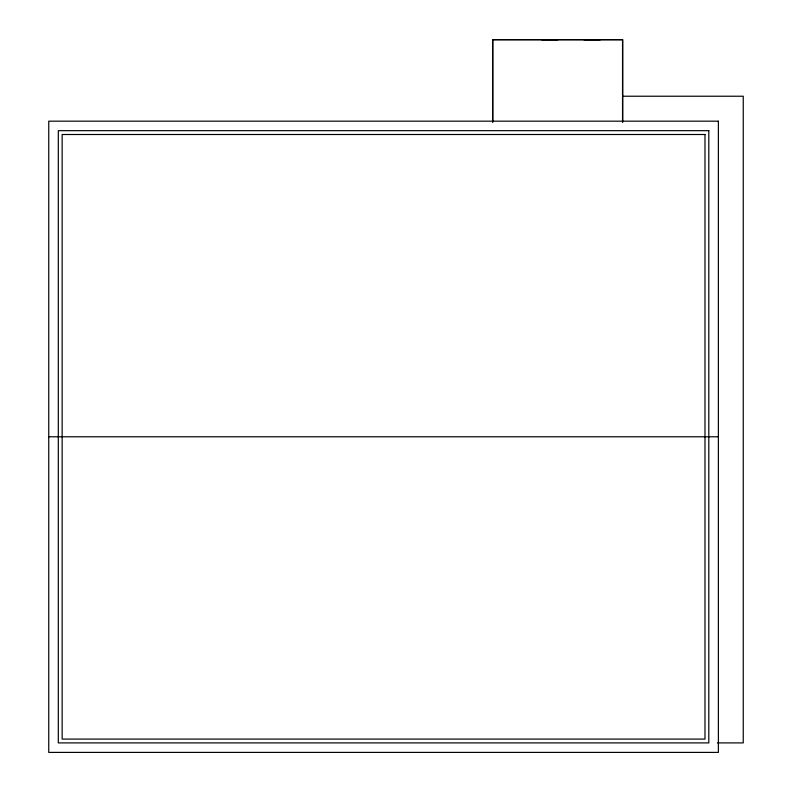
<?xml version="1.0" encoding="UTF-8"?>
<svg xmlns="http://www.w3.org/2000/svg" width="792" height="792" viewBox="0 0 792 792"><rect width="100%" height="100%" fill="white"/><g stroke="black" fill="none" stroke-linecap="round" stroke-linejoin="round"><path stroke-width="1.19" d="M622.72 96.228L743.252 96.228L743.252 742.906L717.423 742.906M48.748 436.788L718.384 436.788M622.72 122.057L622.72 39.6L492.614 39.6L492.614 122.057M622.532 122.077L622.532 39.788L492.812 39.788L492.812 122.077M600.217 39.788L583.952 39.788M557.845 39.788L541.589 39.788M718.384 121.176L48.748 121.176L48.748 752.4L718.384 752.4L718.384 121.176M708.81 130.67L58.311 130.67L58.311 742.906L708.81 742.906L708.81 130.67M704.989 134.501L62.142 134.501L62.142 739.084L704.989 739.084L704.989 134.501"/></g></svg>
